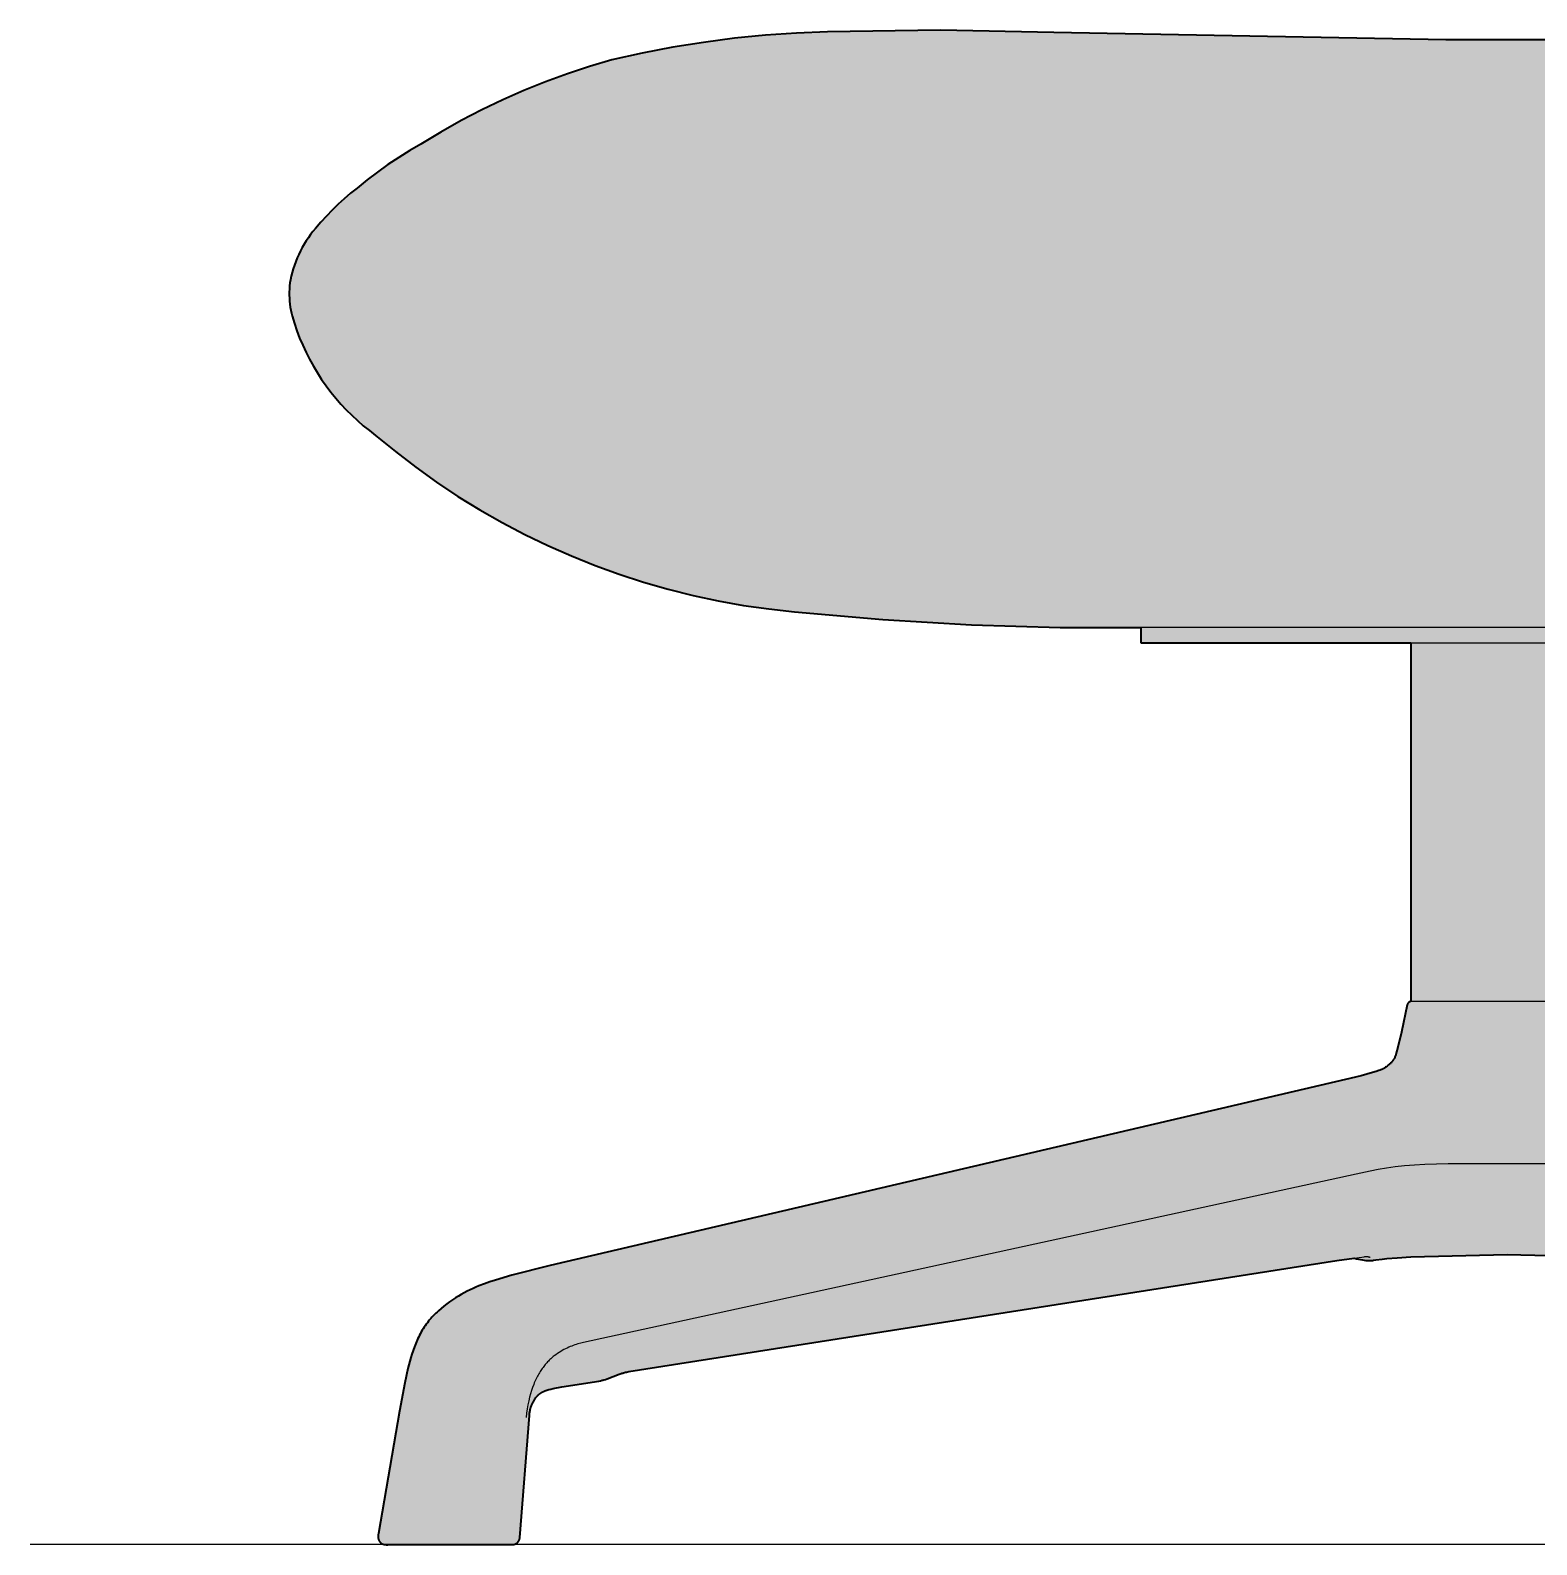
# Model space of a CAD drawing. Header units: millimetres. Extents: x 0 to 1503, y -725 to 393.
# Drawn here: x 0 to 390.8, y 0 to 393 of the extents above; entities that cross this region are included whole.
import ezdxf

# ---------------------------------------------------------------- set-up
doc = ezdxf.new("R2010")
doc.units = ezdxf.units.MM
doc.layers.add('Blocks', color=7, linetype='Continuous')
doc.layers.add('Blocks$Fill', color=7, linetype='Continuous', true_color=0xffffff)
for name, color, linetype, lineweight, true_color in [('Blocks$Inner', 7, 'Continuous', 25, 0x007f00), ('Blocks$Outline', 7, 'Continuous', 35, 0xff3f3f), ('Groud', 7, 'Continuous', 25, 0x243775)]:
    doc.layers.add(name, color=color, linetype=linetype, lineweight=lineweight, true_color=true_color)

# ---------------------------------------------------------------- blocks, each defined once
blk = doc.blocks.new('Doze Ottoman Side')
at = {"layer": 'Blocks$Fill'}
blk.add_hatch(color=256, dxfattribs=at).paths.add_polyline_path([(559.78, 392.59), (530.44, 392.98), (501.1, 392.39), (399.37, 390.53), (367.22, 390.53), (265.49, 392.39), (236.15, 392.98), (206.81, 392.59), (198.75, 392.27), (190.69, 391.7), (182.66, 390.9), (174.66, 389.85), (166.69, 388.56), (158.77, 387.03), (150.89, 385.27), (145.09, 383.58), (139.35, 381.7), (133.68, 379.63), (128.07, 377.38), (122.55, 374.94), (117.1, 372.32), (111.75, 369.53), (106.49, 366.56), (101.33, 363.42), (98.42, 361.75), (95.57, 359.99), (92.77, 358.13), (90.04, 356.19), (87.37, 354.15), (84.77, 352.04), (83.08, 350.69), (81.44, 349.28), (79.85, 347.83), (78.3, 346.32), (76.8, 344.76), (75.35, 343.16), (73.96, 341.51), (73.32, 340.74), (72.71, 339.95), (72.13, 339.14), (71.58, 338.31), (71.05, 337.46), (70.55, 336.59), (70.08, 335.71), (69.65, 334.81), (69.24, 333.9), (68.87, 332.97), (68.52, 332.03), (68.21, 331.09), (67.93, 330.13), (67.68, 329.16), (67.47, 328.18), (67.36, 327.41), (67.27, 326.63), (67.21, 325.85), (67.18, 325.06), (67.18, 324.28), (67.2, 323.49), (67.25, 322.71), (67.33, 321.93), (67.43, 321.15), (67.56, 320.38), (67.72, 319.61), (67.9, 318.85), (68.5, 316.91), (69.16, 314.99), (69.88, 313.1), (70.67, 311.24), (71.53, 309.4), (72.45, 307.59), (73.43, 305.82), (74.48, 304.08), (75.58, 302.38), (76.74, 300.72), (77.96, 299.1), (79.23, 297.52), (80.56, 295.99), (81.94, 294.51), (83.38, 293.07), (84.86, 291.69), (86.38, 290.35), (87.96, 289.08), (89.58, 287.85), (94.71, 283.63), (99.99, 279.58), (105.41, 275.71), (110.95, 272.03), (116.61, 268.54), (122.39, 265.25), (128.28, 262.15), (134.27, 259.26), (140.36, 256.57), (146.53, 254.09), (152.79, 251.83), (159.12, 249.78), (165.51, 247.94), (171.97, 246.32), (178.47, 244.93), (185.02, 243.75), (191.61, 242.81), (198.22, 242.08), (221.15, 240.08), (244.13, 238.72), (267.13, 238), (288.13, 238), (288.13, 234), (358.13, 234), (358.13, 140.93), (358.11, 140.92), (358.07, 140.92), (358.04, 140.91), (358.01, 140.91), (357.98, 140.9), (357.95, 140.89), (357.92, 140.89), (357.89, 140.88), (357.86, 140.87), (357.84, 140.86), (357.81, 140.85), (357.79, 140.84), (357.77, 140.83), (357.74, 140.82), (357.72, 140.8), (357.7, 140.79), (357.68, 140.78), (357.66, 140.77), (357.64, 140.75), (357.62, 140.74), (357.61, 140.73), (357.59, 140.71), (357.57, 140.7), (357.56, 140.69), (357.54, 140.67), (357.53, 140.66), (357.5, 140.63), (357.47, 140.6), (357.45, 140.58), (357.43, 140.55), (357.41, 140.52), (357.39, 140.5), (357.37, 140.47), (357.36, 140.45), (357.34, 140.42), (357.33, 140.4), (357.32, 140.38), (357.3, 140.35), (357.29, 140.33), (357.28, 140.3), (357.28, 140.28), (357.27, 140.26), (357.26, 140.23), (357.25, 140.21), (357.24, 140.16), (357.23, 140.1), (355.7, 133), (354.68, 128.76), (354.46, 127.89), (354.34, 127.49), (354.28, 127.3), (354.22, 127.12), (354.16, 126.94), (354.09, 126.76), (354.02, 126.59), (353.95, 126.43), (353.87, 126.26), (353.83, 126.18), (353.79, 126.1), (353.74, 126.03), (353.7, 125.95), (353.65, 125.87), (353.6, 125.8), (353.55, 125.72), (353.5, 125.65), (353.44, 125.57), (353.39, 125.5), (353.33, 125.43), (353.27, 125.35), (353.15, 125.21), (353.02, 125.07), (352.89, 124.93), (352.75, 124.79), (352.6, 124.66), (352.45, 124.53), (352.29, 124.39), (352.13, 124.26), (351.96, 124.14), (351.78, 124.01), (351.6, 123.88), (351.23, 123.63), (351.13, 123.57), (351.02, 123.51), (350.96, 123.48), (350.9, 123.44), (350.84, 123.41), (350.76, 123.38), (350.68, 123.34), (350.6, 123.3), (350.4, 123.22), (350.16, 123.13), (349.87, 123.03), (349.15, 122.79), (348.16, 122.5), (345.22, 121.7), (134.86, 72.42), (124.95, 69.89), (120.67, 68.67), (119.24, 68.2), (117.79, 67.69), (116.33, 67.12), (115.59, 66.81), (114.85, 66.48), (114.1, 66.13), (113.35, 65.76), (112.59, 65.36), (111.82, 64.94), (111.06, 64.5), (110.29, 64.03), (109.53, 63.53), (108.77, 63.02), (108.03, 62.47), (107.29, 61.9), (106.57, 61.31), (105.87, 60.69), (105.53, 60.37), (105.19, 60.05), (104.86, 59.71), (104.53, 59.37), (104.21, 59.03), (103.9, 58.68), (103.59, 58.32), (103.3, 57.96), (103.01, 57.58), (102.72, 57.21), (102.45, 56.82), (102.18, 56.43), (101.93, 56.03), (101.68, 55.63), (101.44, 55.22), (101.21, 54.81), (100.99, 54.38), (100.77, 53.96), (100.57, 53.53), (100.37, 53.09), (99.99, 52.21), (99.64, 51.31), (99.31, 50.39), (99.01, 49.47), (98.73, 48.54), (98.46, 47.6), (97.98, 45.72), (97.17, 41.98), (95.75, 34.65), (90.33, 2.93), (90.27, 2.54), (90.25, 2.38), (90.24, 2.31), (90.24, 2.24), (90.23, 2.18), (90.23, 2.12), (90.23, 2.06), (90.23, 2), (90.23, 1.95), (90.23, 1.89), (90.24, 1.84), (90.24, 1.78), (90.25, 1.73), (90.26, 1.67), (90.27, 1.62), (90.28, 1.57), (90.29, 1.52), (90.3, 1.47), (90.32, 1.42), (90.33, 1.37), (90.35, 1.33), (90.37, 1.28), (90.38, 1.24), (90.4, 1.19), (90.42, 1.15), (90.44, 1.1), (90.46, 1.06), (90.49, 1.02), (90.51, 0.98), (90.53, 0.94), (90.56, 0.9), (90.58, 0.86), (90.61, 0.83), (90.63, 0.79), (90.66, 0.75), (90.69, 0.72), (90.72, 0.69), (90.75, 0.65), (90.77, 0.62), (90.8, 0.59), (90.83, 0.56), (90.86, 0.53), (90.89, 0.5), (90.93, 0.47), (90.96, 0.45), (90.99, 0.42), (91.02, 0.4), (91.05, 0.37), (91.09, 0.35), (91.12, 0.33), (91.16, 0.3), (91.19, 0.28), (91.23, 0.26), (91.26, 0.24), (91.3, 0.23), (91.34, 0.21), (91.37, 0.19), (91.41, 0.17), (91.45, 0.16), (91.49, 0.14), (91.53, 0.13), (91.57, 0.12), (91.61, 0.1), (91.65, 0.09), (91.69, 0.08), (91.74, 0.07), (91.78, 0.06), (91.82, 0.05), (91.91, 0.03), (92.01, 0.02), (92.1, 0.01), (92.21, 0), (92.32, -0.01), (92.44, -0.01), (92.73, -0.02), (125.09, 0), (125.16, 0), (125.18, 0), (125.23, 0.01), (125.27, 0.01), (125.32, 0.02), (125.37, 0.03), (125.42, 0.04), (125.49, 0.06), (125.55, 0.08), (125.63, 0.1), (125.71, 0.13), (125.76, 0.15), (125.8, 0.17), (125.85, 0.19), (125.89, 0.21), (125.94, 0.23), (125.99, 0.26), (126.04, 0.28), (126.08, 0.31), (126.13, 0.34), (126.18, 0.37), (126.23, 0.4), (126.27, 0.44), (126.3, 0.46), (126.32, 0.48), (126.34, 0.5), (126.36, 0.52), (126.38, 0.54), (126.41, 0.56), (126.43, 0.58), (126.45, 0.6), (126.49, 0.64), (126.53, 0.69), (126.57, 0.74), (126.6, 0.79), (126.64, 0.84), (126.67, 0.89), (126.7, 0.94), (126.73, 0.99), (126.76, 1.04), (126.79, 1.09), (126.81, 1.14), (126.84, 1.19), (126.86, 1.24), (126.88, 1.29), (126.9, 1.34), (126.91, 1.39), (126.93, 1.43), (126.94, 1.48), (126.95, 1.52), (126.97, 1.57), (126.98, 1.61), (126.98, 1.65), (126.99, 1.69), (127, 1.73), (127.01, 1.8), (127.02, 1.87), (129.47, 33.49), (129.54, 34.11), (129.57, 34.35), (129.6, 34.57), (129.64, 34.75), (129.67, 34.92), (129.71, 35.08), (129.75, 35.23), (129.79, 35.38), (129.84, 35.53), (129.89, 35.68), (129.95, 35.84), (130, 36), (130.06, 36.15), (130.13, 36.31), (130.2, 36.47), (130.27, 36.62), (130.34, 36.78), (130.42, 36.94), (130.5, 37.1), (130.59, 37.25), (130.68, 37.41), (130.77, 37.56), (130.86, 37.71), (130.96, 37.86), (131.06, 38.01), (131.16, 38.15), (131.27, 38.29), (131.39, 38.43), (131.5, 38.57), (131.57, 38.64), (131.63, 38.7), (131.69, 38.77), (131.76, 38.84), (131.83, 38.9), (131.9, 38.96), (131.97, 39.02), (132.04, 39.09), (132.11, 39.15), (132.19, 39.21), (132.27, 39.26), (132.35, 39.32), (132.43, 39.38), (132.52, 39.43), (132.61, 39.49), (132.7, 39.54), (132.79, 39.59), (132.88, 39.64), (132.98, 39.69), (133.08, 39.74), (133.18, 39.78), (133.28, 39.83), (133.39, 39.87), (133.5, 39.92), (133.73, 40), (133.96, 40.08), (134.22, 40.16), (134.48, 40.23), (135.05, 40.37), (135.67, 40.51), (137.92, 40.92), (147.45, 42.45), (147.89, 42.54), (148.32, 42.64), (148.53, 42.69), (148.75, 42.75), (149.2, 42.89), (149.68, 43.05), (152.79, 44.24), (153.25, 44.41), (153.46, 44.48), (153.68, 44.54), (153.89, 44.61), (154.12, 44.67), (154.37, 44.72), (154.63, 44.78), (155.27, 44.91), (338.98, 73.7), (343.41, 74.35), (344.02, 74.19), (344.59, 74.06), (345.12, 73.96), (345.61, 73.88), (346.07, 73.81), (346.48, 73.77), (346.68, 73.75), (346.87, 73.74), (347.05, 73.73), (347.23, 73.73), (347.4, 73.73), (347.57, 73.73), (347.73, 73.74), (347.88, 73.74), (348.18, 73.77), (348.47, 73.8), (349.02, 73.87), (350.67, 74.11), (351.88, 74.24), (354.62, 74.47), (358.11, 74.66), (383.13, 75.32), (408.15, 74.66), (411.64, 74.47), (414.38, 74.24), (415.59, 74.11), (417.25, 73.87), (417.79, 73.8), (418.08, 73.77), (418.38, 73.74), (418.53, 73.74), (418.69, 73.73), (418.86, 73.73), (419.03, 73.73), (419.21, 73.73), (419.39, 73.74), (419.58, 73.75), (419.78, 73.77), (420.19, 73.81), (420.65, 73.88), (421.14, 73.96), (421.67, 74.06), (422.25, 74.19), (422.85, 74.35), (427.28, 73.7), (610.99, 44.91), (611.63, 44.78), (611.9, 44.72), (612.14, 44.67), (612.37, 44.61), (612.58, 44.54), (612.8, 44.48), (613.01, 44.41), (613.47, 44.24), (616.58, 43.05), (617.06, 42.89), (617.51, 42.75), (617.73, 42.69), (617.94, 42.64), (618.37, 42.54), (618.81, 42.45), (628.34, 40.92), (630.59, 40.51), (631.21, 40.37), (631.78, 40.23), (632.04, 40.16), (632.3, 40.08), (632.53, 40), (632.76, 39.92), (632.87, 39.87), (632.98, 39.83), (633.08, 39.78), (633.18, 39.74), (633.28, 39.69), (633.38, 39.64), (633.47, 39.59), (633.57, 39.54), (633.65, 39.49), (633.74, 39.43), (633.83, 39.38), (633.91, 39.32), (633.99, 39.26), (634.07, 39.21), (634.15, 39.15), (634.22, 39.09), (634.29, 39.02), (634.36, 38.96), (634.43, 38.9), (634.5, 38.84), (634.57, 38.77), (634.63, 38.7), (634.69, 38.64), (634.76, 38.57), (634.87, 38.43), (634.99, 38.29), (635.1, 38.15), (635.2, 38.01), (635.3, 37.86), (635.4, 37.71), (635.49, 37.56), (635.58, 37.41), (635.67, 37.25), (635.76, 37.1), (635.84, 36.94), (635.92, 36.78), (635.99, 36.62), (636.06, 36.47), (636.13, 36.31), (636.2, 36.15), (636.26, 36), (636.32, 35.84), (636.37, 35.68), (636.42, 35.53), (636.47, 35.38), (636.51, 35.23), (636.55, 35.08), (636.59, 34.92), (636.62, 34.75), (636.66, 34.57), (636.69, 34.35), (636.72, 34.11), (636.79, 33.49), (639.24, 1.87), (639.25, 1.8), (639.26, 1.73), (639.27, 1.69), (639.28, 1.65), (639.29, 1.61), (639.29, 1.57), (639.31, 1.52), (639.32, 1.48), (639.33, 1.43), (639.35, 1.39), (639.36, 1.34), (639.38, 1.29), (639.4, 1.24), (639.42, 1.19), (639.45, 1.14), (639.47, 1.09), (639.5, 1.04), (639.53, 0.99), (639.56, 0.94), (639.59, 0.89), (639.62, 0.84), (639.66, 0.79), (639.69, 0.74), (639.73, 0.69), (639.77, 0.64), (639.81, 0.6), (639.83, 0.58), (639.85, 0.56), (639.88, 0.54), (639.9, 0.52), (639.92, 0.5), (639.94, 0.48), (639.96, 0.46), (639.99, 0.44), (640.03, 0.4), (640.08, 0.37), (640.13, 0.34), (640.18, 0.31), (640.22, 0.28), (640.27, 0.26), (640.32, 0.23), (640.37, 0.21), (640.41, 0.19), (640.46, 0.17), (640.5, 0.15), (640.55, 0.13), (640.63, 0.1), (640.71, 0.08), (640.77, 0.06), (640.84, 0.04), (640.89, 0.03), (640.94, 0.02), (640.99, 0.01), (641.03, 0.01), (641.08, 0), (641.1, 0), (641.17, 0), (673.53, -0.02), (673.82, -0.01), (673.94, -0.01), (674.05, 0), (674.16, 0.01), (674.25, 0.02), (674.35, 0.03), (674.44, 0.05), (674.48, 0.06), (674.52, 0.07), (674.57, 0.08), (674.61, 0.09), (674.65, 0.1), (674.69, 0.12), (674.73, 0.13), (674.77, 0.14), (674.81, 0.16), (674.85, 0.17), (674.89, 0.19), (674.92, 0.21), (674.96, 0.23), (675, 0.24), (675.03, 0.26), (675.07, 0.28), (675.1, 0.3), (675.14, 0.33), (675.17, 0.35), (675.21, 0.37), (675.24, 0.4), (675.27, 0.42), (675.3, 0.45), (675.33, 0.47), (675.37, 0.5), (675.4, 0.53), (675.43, 0.56), (675.46, 0.59), (675.49, 0.62), (675.51, 0.65), (675.54, 0.69), (675.57, 0.72), (675.6, 0.75), (675.63, 0.79), (675.65, 0.83), (675.68, 0.86), (675.7, 0.9), (675.73, 0.94), (675.75, 0.98), (675.77, 1.02), (675.8, 1.06), (675.82, 1.1), (675.84, 1.15), (675.86, 1.19), (675.88, 1.24), (675.89, 1.28), (675.91, 1.33), (675.93, 1.37), (675.94, 1.42), (675.96, 1.47), (675.97, 1.52), (675.98, 1.57), (675.99, 1.62), (676, 1.67), (676.01, 1.73), (676.02, 1.78), (676.02, 1.84), (676.03, 1.89), (676.03, 1.95), (676.03, 2), (676.03, 2.06), (676.03, 2.12), (676.03, 2.18), (676.02, 2.24), (676.02, 2.31), (676.01, 2.38), (675.99, 2.54), (675.93, 2.93), (670.51, 34.65), (669.1, 41.98), (668.28, 45.72), (667.8, 47.6), (667.53, 48.54), (667.25, 49.47), (666.95, 50.39), (666.62, 51.31), (666.27, 52.21), (665.89, 53.09), (665.69, 53.53), (665.49, 53.96), (665.27, 54.38), (665.05, 54.81), (664.82, 55.22), (664.58, 55.63), (664.33, 56.03), (664.08, 56.43), (663.81, 56.82), (663.54, 57.21), (663.25, 57.58), (662.96, 57.96), (662.67, 58.32), (662.36, 58.68), (662.05, 59.03), (661.73, 59.37), (661.4, 59.71), (661.07, 60.05), (660.73, 60.37), (660.39, 60.69), (659.69, 61.31), (658.97, 61.9), (658.23, 62.47), (657.49, 63.02), (656.73, 63.53), (655.97, 64.03), (655.21, 64.5), (654.44, 64.94), (653.67, 65.36), (652.91, 65.76), (652.16, 66.13), (651.41, 66.48), (650.67, 66.81), (649.93, 67.12), (648.47, 67.69), (647.02, 68.2), (645.59, 68.67), (641.31, 69.89), (631.4, 72.42), (421.04, 121.7), (418.1, 122.5), (417.11, 122.79), (416.39, 123.03), (416.1, 123.13), (415.86, 123.22), (415.66, 123.3), (415.58, 123.34), (415.5, 123.38), (415.43, 123.41), (415.36, 123.44), (415.3, 123.48), (415.24, 123.51), (415.13, 123.57), (415.03, 123.63), (414.66, 123.88), (414.48, 124.01), (414.3, 124.14), (414.13, 124.26), (413.97, 124.39), (413.81, 124.53), (413.66, 124.66), (413.51, 124.79), (413.37, 124.93), (413.24, 125.07), (413.11, 125.21), (412.99, 125.35), (412.93, 125.43), (412.87, 125.5), (412.82, 125.57), (412.76, 125.65), (412.71, 125.72), (412.66, 125.8), (412.61, 125.87), (412.56, 125.95), (412.52, 126.03), (412.47, 126.1), (412.43, 126.18), (412.39, 126.26), (412.31, 126.43), (412.24, 126.59), (412.17, 126.76), (412.1, 126.94), (412.04, 127.12), (411.98, 127.3), (411.92, 127.49), (411.8, 127.89), (411.58, 128.76), (410.56, 133), (409.03, 140.1), (409.02, 140.16), (409.01, 140.21), (409, 140.23), (408.99, 140.26), (408.98, 140.28), (408.98, 140.3), (408.97, 140.33), (408.96, 140.35), (408.94, 140.38), (408.93, 140.4), (408.92, 140.42), (408.9, 140.45), (408.89, 140.47), (408.87, 140.5), (408.85, 140.52), (408.83, 140.55), (408.81, 140.58), (408.79, 140.6), (408.76, 140.63), (408.73, 140.66), (408.72, 140.67), (408.7, 140.69), (408.69, 140.7), (408.67, 140.71), (408.66, 140.73), (408.64, 140.74), (408.62, 140.75), (408.6, 140.77), (408.58, 140.78), (408.56, 140.79), (408.54, 140.8), (408.52, 140.82), (408.49, 140.83), (408.47, 140.84), (408.45, 140.85), (408.42, 140.86), (408.4, 140.87), (408.37, 140.88), (408.34, 140.89), (408.31, 140.89), (408.28, 140.9), (408.25, 140.91), (408.22, 140.91), (408.19, 140.92), (408.15, 140.92), (408.13, 140.93), (408.13, 234), (478.13, 234), (478.13, 238), (499.46, 238), (522.46, 238.72), (545.44, 240.08), (568.37, 242.08), (574.99, 242.81), (581.57, 243.75), (588.12, 244.93), (594.62, 246.32), (601.08, 247.94), (607.47, 249.78), (613.8, 251.83), (620.06, 254.09), (626.23, 256.57), (632.32, 259.26), (638.31, 262.15), (644.2, 265.25), (649.98, 268.54), (655.64, 272.03), (661.19, 275.71), (666.6, 279.58), (671.88, 283.63), (677.02, 287.85), (678.63, 289.08), (680.21, 290.35), (681.73, 291.69), (683.22, 293.07), (684.65, 294.51), (686.03, 295.99), (687.36, 297.52), (688.63, 299.1), (689.85, 300.72), (691.01, 302.38), (692.11, 304.08), (693.16, 305.82), (694.14, 307.59), (695.06, 309.4), (695.92, 311.24), (696.71, 313.1), (697.44, 314.99), (698.1, 316.91), (698.69, 318.85), (698.87, 319.61), (699.03, 320.38), (699.16, 321.15), (699.27, 321.93), (699.34, 322.71), (699.39, 323.49), (699.41, 324.28), (699.41, 325.06), (699.38, 325.85), (699.32, 326.63), (699.24, 327.41), (699.12, 328.18), (698.91, 329.16), (698.66, 330.13), (698.38, 331.09), (698.07, 332.03), (697.73, 332.97), (697.35, 333.9), (696.94, 334.81), (696.51, 335.71), (696.04, 336.59), (695.54, 337.46), (695.01, 338.31), (694.46, 339.14), (693.88, 339.95), (693.27, 340.74), (692.63, 341.51), (691.24, 343.16), (689.79, 344.76), (688.29, 346.32), (686.74, 347.83), (685.15, 349.28), (683.51, 350.69), (681.82, 352.04), (679.22, 354.15), (676.55, 356.19), (673.82, 358.13), (671.03, 359.99), (668.17, 361.75), (665.26, 363.42), (660.1, 366.56), (654.84, 369.53), (649.49, 372.32), (644.05, 374.94), (638.52, 377.38), (632.92, 379.63), (627.24, 381.7), (621.5, 383.58), (615.7, 385.27), (607.83, 387.03), (599.9, 388.56), (591.93, 389.85), (583.93, 390.9), (575.9, 391.7), (567.84, 392.27)], flags=0)
at = {"layer": 'Blocks$Inner'}
for points in [[(499.46, 238), (267.13, 238), (244.13, 238.72), (221.15, 240.08), (198.22, 242.08), (191.61, 242.81), (185.02, 243.75), (178.47, 244.93), (171.97, 246.32), (165.51, 247.94), (159.12, 249.78), (152.79, 251.83), (146.53, 254.09), (140.36, 256.57), (134.27, 259.26), (128.28, 262.15), (122.39, 265.25), (116.61, 268.54), (110.95, 272.03), (105.41, 275.71), (99.99, 279.58), (94.71, 283.63), (89.58, 287.85), (87.96, 289.08), (86.38, 290.35), (84.86, 291.69), (83.38, 293.07), (81.94, 294.51), (80.56, 295.99), (79.23, 297.52), (77.96, 299.1), (76.74, 300.72), (75.58, 302.38), (74.48, 304.08), (73.43, 305.82), (72.45, 307.59), (71.53, 309.4), (70.67, 311.24), (69.88, 313.1), (69.16, 314.99), (68.5, 316.91), (67.9, 318.85), (67.72, 319.61), (67.56, 320.38), (67.43, 321.15), (67.33, 321.93), (67.25, 322.71), (67.2, 323.49), (67.18, 324.28), (67.18, 325.06), (67.21, 325.85), (67.27, 326.63), (67.36, 327.41), (67.47, 328.18), (67.68, 329.16), (67.93, 330.13), (68.21, 331.09), (68.52, 332.03), (68.87, 332.97), (69.24, 333.9), (69.65, 334.81), (70.08, 335.71), (70.55, 336.59), (71.05, 337.46), (71.58, 338.31), (72.13, 339.14), (72.71, 339.95), (73.32, 340.74), (73.96, 341.51), (75.35, 343.16), (76.8, 344.76), (78.3, 346.32), (79.85, 347.83), (81.44, 349.28), (83.08, 350.69), (84.77, 352.04), (87.37, 354.15), (90.04, 356.19), (92.77, 358.13), (95.57, 359.99), (98.42, 361.75), (101.33, 363.42), (106.49, 366.56), (111.75, 369.53), (117.1, 372.32), (122.55, 374.94), (128.07, 377.38), (133.68, 379.63), (139.35, 381.7), (145.09, 383.58), (150.89, 385.27), (158.77, 387.03), (166.69, 388.56), (174.66, 389.85), (182.66, 390.9), (190.69, 391.7), (198.75, 392.27), (206.81, 392.59), (236.15, 392.98), (265.49, 392.39), (367.22, 390.53), (399.37, 390.53)], [(288.13, 238), (288.13, 234), (478.13, 234), (478.13, 238)], [(408.13, 234), (408.13, 140.93), (358.13, 140.93), (358.13, 234)], [(358.21, 140.93), (358.18, 140.93), (358.14, 140.93), (358.11, 140.92), (358.07, 140.92), (358.04, 140.91), (358.01, 140.91), (357.98, 140.9), (357.95, 140.89), (357.92, 140.89), (357.89, 140.88), (357.86, 140.87), (357.84, 140.86), (357.81, 140.85), (357.79, 140.84), (357.77, 140.83), (357.74, 140.82), (357.72, 140.8), (357.7, 140.79), (357.68, 140.78), (357.66, 140.77), (357.64, 140.75), (357.62, 140.74), (357.61, 140.73), (357.59, 140.71), (357.57, 140.7), (357.56, 140.69), (357.54, 140.67), (357.53, 140.66), (357.5, 140.63), (357.47, 140.6), (357.45, 140.58), (357.43, 140.55), (357.41, 140.52), (357.39, 140.5), (357.37, 140.47), (357.36, 140.45), (357.34, 140.42), (357.33, 140.4), (357.32, 140.38), (357.3, 140.35), (357.29, 140.33), (357.28, 140.3), (357.28, 140.28), (357.27, 140.26), (357.26, 140.23), (357.25, 140.21), (357.24, 140.16), (357.23, 140.1), (355.7, 133), (354.68, 128.76), (354.46, 127.89), (354.34, 127.49), (354.28, 127.3), (354.22, 127.12), (354.16, 126.94), (354.09, 126.76), (354.02, 126.59), (353.95, 126.43), (353.87, 126.26), (353.83, 126.18), (353.79, 126.1), (353.74, 126.03), (353.7, 125.95), (353.65, 125.87), (353.6, 125.8), (353.55, 125.72), (353.5, 125.65), (353.44, 125.57), (353.39, 125.5), (353.33, 125.43), (353.27, 125.35), (353.15, 125.21), (353.02, 125.07), (352.89, 124.93), (352.75, 124.79), (352.6, 124.66), (352.45, 124.53), (352.29, 124.39), (352.13, 124.26), (351.96, 124.14), (351.78, 124.01), (351.6, 123.88), (351.23, 123.63), (351.13, 123.57), (351.02, 123.51), (350.96, 123.48), (350.9, 123.44), (350.84, 123.41), (350.76, 123.38), (350.68, 123.34), (350.6, 123.3), (350.4, 123.22), (350.16, 123.13), (349.87, 123.03), (349.15, 122.79), (348.16, 122.5), (345.22, 121.7), (134.86, 72.42), (124.95, 69.89), (120.67, 68.67), (119.24, 68.2), (117.79, 67.69), (116.33, 67.12), (115.59, 66.81), (114.85, 66.48), (114.1, 66.13), (113.35, 65.76), (112.59, 65.36), (111.82, 64.94), (111.06, 64.5), (110.29, 64.03), (109.53, 63.53), (108.77, 63.02), (108.03, 62.47), (107.29, 61.9), (106.57, 61.31), (105.87, 60.69), (105.53, 60.37), (105.19, 60.05), (104.86, 59.71), (104.53, 59.37), (104.21, 59.03), (103.9, 58.68), (103.59, 58.32), (103.3, 57.96), (103.01, 57.58), (102.72, 57.21), (102.45, 56.82), (102.18, 56.43), (101.93, 56.03), (101.68, 55.63), (101.44, 55.22), (101.21, 54.81), (100.99, 54.38), (100.77, 53.96), (100.57, 53.53), (100.37, 53.09), (99.99, 52.21), (99.64, 51.31), (99.31, 50.39), (99.01, 49.47), (98.73, 48.54), (98.46, 47.6), (97.98, 45.72), (97.17, 41.98), (95.75, 34.65), (90.33, 2.93), (90.27, 2.54), (90.25, 2.38), (90.24, 2.31), (90.24, 2.24), (90.23, 2.18), (90.23, 2.12), (90.23, 2.06), (90.23, 2), (90.23, 1.95), (90.23, 1.89), (90.24, 1.84), (90.24, 1.78), (90.25, 1.73), (90.26, 1.67), (90.27, 1.62), (90.28, 1.57), (90.29, 1.52), (90.3, 1.47), (90.32, 1.42), (90.33, 1.37), (90.35, 1.33), (90.37, 1.28), (90.38, 1.24), (90.4, 1.19), (90.42, 1.15), (90.44, 1.1), (90.46, 1.06), (90.49, 1.02), (90.51, 0.98), (90.53, 0.94), (90.56, 0.9), (90.58, 0.86), (90.61, 0.83), (90.63, 0.79), (90.66, 0.75), (90.69, 0.72), (90.72, 0.69), (90.75, 0.65), (90.77, 0.62), (90.8, 0.59), (90.83, 0.56), (90.86, 0.53), (90.89, 0.5), (90.93, 0.47), (90.96, 0.45), (90.99, 0.42), (91.02, 0.4), (91.05, 0.37), (91.09, 0.35), (91.12, 0.33), (91.16, 0.3), (91.19, 0.28), (91.23, 0.26), (91.26, 0.24), (91.3, 0.23), (91.34, 0.21), (91.37, 0.19), (91.41, 0.17), (91.45, 0.16), (91.49, 0.14), (91.53, 0.13), (91.57, 0.12), (91.61, 0.1), (91.65, 0.09), (91.69, 0.08), (91.74, 0.07), (91.78, 0.06), (91.82, 0.05), (91.91, 0.03), (92.01, 0.02), (92.1, 0.01), (92.21, 0), (92.32, -0.01), (92.44, -0.01), (92.73, -0.02), (125.09, 0), (125.16, 0), (125.18, 0), (125.23, 0.01), (125.27, 0.01), (125.32, 0.02), (125.37, 0.03), (125.42, 0.04), (125.49, 0.06), (125.55, 0.08), (125.63, 0.1), (125.71, 0.13), (125.76, 0.15), (125.8, 0.17), (125.85, 0.19), (125.89, 0.21), (125.94, 0.23), (125.99, 0.26), (126.04, 0.28), (126.08, 0.31), (126.13, 0.34), (126.18, 0.37), (126.23, 0.4), (126.27, 0.44), (126.3, 0.46), (126.32, 0.48), (126.34, 0.5), (126.36, 0.52), (126.38, 0.54), (126.41, 0.56), (126.43, 0.58), (126.45, 0.6), (126.49, 0.64), (126.53, 0.69), (126.57, 0.74), (126.6, 0.79), (126.64, 0.84), (126.67, 0.89), (126.7, 0.94), (126.73, 0.99), (126.76, 1.04), (126.79, 1.09), (126.81, 1.14), (126.84, 1.19), (126.86, 1.24), (126.88, 1.29), (126.9, 1.34), (126.91, 1.39), (126.93, 1.43), (126.94, 1.48), (126.95, 1.52), (126.97, 1.57), (126.98, 1.61), (126.98, 1.65), (126.99, 1.69), (127, 1.73), (127.01, 1.8), (127.02, 1.87), (129.47, 33.49), (129.54, 34.11), (129.57, 34.35), (129.6, 34.57), (129.64, 34.75), (129.67, 34.92), (129.71, 35.08), (129.75, 35.23), (129.79, 35.38), (129.84, 35.53), (129.89, 35.68), (129.95, 35.84), (130, 36), (130.06, 36.15), (130.13, 36.31), (130.2, 36.47), (130.27, 36.62), (130.34, 36.78), (130.42, 36.94), (130.5, 37.1), (130.59, 37.25), (130.68, 37.41), (130.77, 37.56), (130.86, 37.71), (130.96, 37.86), (131.06, 38.01), (131.16, 38.15), (131.27, 38.29), (131.39, 38.43), (131.5, 38.57), (131.57, 38.64), (131.63, 38.7), (131.69, 38.77), (131.76, 38.84), (131.83, 38.9), (131.9, 38.96), (131.97, 39.02), (132.04, 39.09), (132.11, 39.15), (132.19, 39.21), (132.27, 39.26), (132.35, 39.32), (132.43, 39.38), (132.52, 39.43), (132.61, 39.49), (132.7, 39.54), (132.79, 39.59), (132.88, 39.64), (132.98, 39.69), (133.08, 39.74), (133.18, 39.78), (133.28, 39.83), (133.39, 39.87), (133.5, 39.92), (133.73, 40), (133.96, 40.08), (134.22, 40.16), (134.48, 40.23), (135.05, 40.37), (135.67, 40.51), (137.92, 40.92), (147.45, 42.45), (147.89, 42.54), (148.32, 42.64), (148.53, 42.69), (148.75, 42.75), (149.2, 42.89), (149.68, 43.05), (152.79, 44.24), (153.25, 44.41), (153.46, 44.48), (153.68, 44.54), (153.89, 44.61), (154.12, 44.67), (154.37, 44.72), (154.63, 44.78), (155.27, 44.91), (338.98, 73.7), (346.05, 74.73), (346.19, 74.74), (346.33, 74.76), (346.46, 74.77), (346.6, 74.77), (346.66, 74.77), (346.73, 74.77), (346.79, 74.77), (346.86, 74.76), (346.92, 74.76), (346.99, 74.75), (347.05, 74.74), (347.11, 74.73), (347.17, 74.72), (347.2, 74.71), (347.23, 74.71), (347.26, 74.7), (347.29, 74.69), (347.32, 74.68), (347.35, 74.67), (347.38, 74.66), (347.41, 74.65), (347.43, 74.64), (347.46, 74.63), (347.49, 74.62), (347.52, 74.6), (347.54, 74.59), (347.57, 74.58)], [(398.46, 98.83), (383.13, 98.85), (367.8, 98.83), (361.8, 98.65), (359.09, 98.49), (356.54, 98.27), (354.12, 98), (351.83, 97.68), (349.67, 97.33), (347.63, 96.95), (343.96, 96.16), (143.55, 52.48), (142.78, 52.29), (142.02, 52.07), (141.64, 51.95), (141.25, 51.83), (140.87, 51.69), (140.48, 51.54), (140.08, 51.39), (139.68, 51.22), (139.27, 51.03), (138.85, 50.83), (138.44, 50.62), (138.01, 50.39), (137.59, 50.14), (137.16, 49.88), (136.73, 49.59), (136.3, 49.29), (135.87, 48.96), (135.66, 48.79), (135.45, 48.62), (135.24, 48.43), (135.03, 48.24), (134.82, 48.05), (134.61, 47.85), (134.4, 47.64), (134.2, 47.43), (134, 47.21), (133.79, 46.98), (133.59, 46.75), (133.4, 46.51), (133.2, 46.26), (133.01, 46.01), (132.82, 45.75), (132.63, 45.48), (132.44, 45.2), (132.26, 44.91), (132.08, 44.62), (131.9, 44.32), (131.72, 44.01), (131.55, 43.69), (131.38, 43.37), (131.22, 43.03), (131.06, 42.69), (130.9, 42.33), (130.74, 41.97), (130.59, 41.6), (130.3, 40.82), (130.03, 40), (129.77, 39.14), (129.53, 38.24), (129.31, 37.29), (129.11, 36.29), (128.92, 35.24), (128.76, 34.14), (128.62, 33)], [(408.15, 74.66), (383.13, 75.32), (358.11, 74.66), (354.62, 74.47), (351.88, 74.24), (350.67, 74.11), (349.02, 73.87), (348.47, 73.8), (348.18, 73.77), (347.88, 73.74), (347.73, 73.74), (347.57, 73.73), (347.4, 73.73), (347.23, 73.73), (347.05, 73.73), (346.87, 73.74), (346.68, 73.75), (346.48, 73.77), (346.07, 73.81), (345.61, 73.88), (345.12, 73.96), (344.59, 74.06), (344.02, 74.19), (343.39, 74.35)]]:
    blk.add_lwpolyline(points, dxfattribs=at)
at = {"layer": 'Blocks$Outline'}
for points in [[(174.66, 389.85), (166.69, 388.56)], [(182.66, 390.9), (174.66, 389.85)], [(190.69, 391.7), (182.66, 390.9)], [(198.75, 392.27), (190.69, 391.7)], [(206.81, 392.59), (198.75, 392.27)], [(236.15, 392.98), (206.81, 392.59)], [(265.49, 392.39), (236.15, 392.98)], [(367.22, 390.53), (265.49, 392.39)], [(399.37, 390.53), (367.22, 390.53)], [(150.89, 385.27), (145.09, 383.58)], [(158.77, 387.03), (150.89, 385.27)], [(166.69, 388.56), (158.77, 387.03)], [(139.35, 381.7), (133.68, 379.63)], [(145.09, 383.58), (139.35, 381.7)], [(128.07, 377.38), (122.55, 374.94)], [(133.68, 379.63), (128.07, 377.38)], [(122.55, 374.94), (117.1, 372.32)], [(111.75, 369.53), (106.49, 366.56)], [(117.1, 372.32), (111.75, 369.53)], [(106.49, 366.56), (101.33, 363.42)], [(98.42, 361.75), (95.57, 359.99)], [(101.33, 363.42), (98.42, 361.75)], [(92.77, 358.13), (90.04, 356.19)], [(95.57, 359.99), (92.77, 358.13)], [(87.37, 354.15), (84.77, 352.04)], [(90.04, 356.19), (87.37, 354.15)], [(83.08, 350.69), (81.44, 349.28)], [(84.77, 352.04), (83.08, 350.69)], [(78.3, 346.32), (76.8, 344.76)], [(79.85, 347.83), (78.3, 346.32)], [(81.44, 349.28), (79.85, 347.83)], [(75.35, 343.16), (73.96, 341.51)], [(76.8, 344.76), (75.35, 343.16)], [(71.58, 338.31), (71.05, 337.46)], [(72.13, 339.14), (71.58, 338.31)], [(72.71, 339.95), (72.13, 339.14)], [(73.32, 340.74), (72.71, 339.95)], [(73.96, 341.51), (73.32, 340.74)], [(69.65, 334.81), (69.24, 333.9)], [(70.08, 335.71), (69.65, 334.81)], [(70.55, 336.59), (70.08, 335.71)], [(71.05, 337.46), (70.55, 336.59)], [(67.93, 330.13), (67.68, 329.16)], [(68.21, 331.09), (67.93, 330.13)], [(68.52, 332.03), (68.21, 331.09)], [(68.87, 332.97), (68.52, 332.03)], [(69.24, 333.9), (68.87, 332.97)], [(67.27, 326.63), (67.21, 325.85)], [(67.36, 327.41), (67.27, 326.63)], [(67.47, 328.18), (67.36, 327.41)], [(67.68, 329.16), (67.47, 328.18)], [(67.21, 325.85), (67.18, 325.06)], [(67.18, 325.06), (67.18, 324.28)], [(67.18, 324.28), (67.2, 323.49)], [(67.2, 323.49), (67.25, 322.71)], [(67.25, 322.71), (67.33, 321.93)], [(67.33, 321.93), (67.43, 321.15)], [(67.43, 321.15), (67.56, 320.38)], [(67.56, 320.38), (67.72, 319.61)], [(67.72, 319.61), (67.9, 318.85)], [(67.9, 318.85), (68.5, 316.91)], [(68.5, 316.91), (69.16, 314.99)], [(69.16, 314.99), (69.88, 313.1)], [(69.88, 313.1), (70.67, 311.24)], [(70.67, 311.24), (71.53, 309.4)], [(71.53, 309.4), (72.45, 307.59)], [(72.45, 307.59), (73.43, 305.82)], [(73.43, 305.82), (74.48, 304.08)], [(74.48, 304.08), (75.58, 302.38)], [(75.58, 302.38), (76.74, 300.72)], [(76.74, 300.72), (77.96, 299.1)], [(77.96, 299.1), (79.23, 297.52)], [(79.23, 297.52), (80.56, 295.99)], [(80.56, 295.99), (81.94, 294.51)], [(81.94, 294.51), (83.38, 293.07)], [(83.38, 293.07), (84.86, 291.69)], [(84.86, 291.69), (86.38, 290.35)], [(86.38, 290.35), (87.96, 289.08)], [(87.96, 289.08), (89.58, 287.85)], [(89.58, 287.85), (94.71, 283.63)], [(94.71, 283.63), (99.99, 279.58)], [(99.99, 279.58), (105.41, 275.71)], [(105.41, 275.71), (110.95, 272.03)], [(110.95, 272.03), (116.61, 268.54)], [(116.61, 268.54), (122.39, 265.25)], [(122.39, 265.25), (128.28, 262.15)], [(128.28, 262.15), (134.27, 259.26)], [(134.27, 259.26), (140.36, 256.57)], [(140.36, 256.57), (146.53, 254.09)], [(146.53, 254.09), (152.79, 251.83)], [(152.79, 251.83), (159.12, 249.78)], [(159.12, 249.78), (165.51, 247.94)], [(165.51, 247.94), (171.97, 246.32)], [(171.97, 246.32), (178.47, 244.93)], [(178.47, 244.93), (185.02, 243.75)], [(185.02, 243.75), (191.61, 242.81)], [(191.61, 242.81), (198.22, 242.08)], [(198.22, 242.08), (221.15, 240.08)], [(221.15, 240.08), (244.13, 238.72)], [(244.13, 238.72), (267.13, 238)], [(267.13, 238), (288.13, 238)], [(288.13, 238), (288.13, 234)], [(288.13, 234), (358.13, 234)], [(358.13, 234), (358.13, 140.93)], [(357.23, 140.1), (355.7, 133)], [(357.24, 140.16), (357.23, 140.1)], [(357.25, 140.21), (357.24, 140.16)], [(357.26, 140.23), (357.25, 140.21)], [(357.27, 140.26), (357.26, 140.23)], [(357.28, 140.28), (357.27, 140.26)], [(357.29, 140.33), (357.28, 140.3)], [(357.28, 140.3), (357.28, 140.28)], [(357.3, 140.35), (357.29, 140.33)], [(357.32, 140.38), (357.3, 140.35)], [(357.33, 140.4), (357.32, 140.38)], [(357.34, 140.42), (357.33, 140.4)], [(357.36, 140.45), (357.34, 140.42)], [(357.37, 140.47), (357.36, 140.45)], [(357.39, 140.5), (357.37, 140.47)], [(357.41, 140.52), (357.39, 140.5)], [(357.43, 140.55), (357.41, 140.52)], [(357.45, 140.58), (357.43, 140.55)], [(357.47, 140.6), (357.45, 140.58)], [(357.5, 140.63), (357.47, 140.6)], [(357.53, 140.66), (357.5, 140.63)], [(357.54, 140.67), (357.53, 140.66)], [(357.56, 140.69), (357.54, 140.67)], [(357.57, 140.7), (357.56, 140.69)], [(357.59, 140.71), (357.57, 140.7)], [(357.61, 140.73), (357.59, 140.71)], [(357.62, 140.74), (357.61, 140.73)], [(357.64, 140.75), (357.62, 140.74)], [(357.66, 140.77), (357.64, 140.75)], [(357.68, 140.78), (357.66, 140.77)], [(357.7, 140.79), (357.68, 140.78)], [(357.72, 140.8), (357.7, 140.79)], [(357.74, 140.82), (357.72, 140.8)], [(357.77, 140.83), (357.74, 140.82)], [(357.79, 140.84), (357.77, 140.83)], [(357.81, 140.85), (357.79, 140.84)], [(357.84, 140.86), (357.81, 140.85)], [(357.86, 140.87), (357.84, 140.86)], [(357.89, 140.88), (357.86, 140.87)], [(357.92, 140.89), (357.89, 140.88)], [(357.95, 140.89), (357.92, 140.89)], [(357.98, 140.9), (357.95, 140.89)], [(358.01, 140.91), (357.98, 140.9)], [(358.04, 140.91), (358.01, 140.91)], [(358.07, 140.92), (358.04, 140.91)], [(358.11, 140.92), (358.07, 140.92)], [(358.13, 140.93), (358.11, 140.92)], [(355.7, 133), (354.68, 128.76)], [(353.6, 125.8), (353.55, 125.72)], [(353.65, 125.87), (353.6, 125.8)], [(353.7, 125.95), (353.65, 125.87)], [(353.74, 126.03), (353.7, 125.95)], [(353.79, 126.1), (353.74, 126.03)], [(353.83, 126.18), (353.79, 126.1)], [(353.87, 126.26), (353.83, 126.18)], [(353.95, 126.43), (353.87, 126.26)], [(354.02, 126.59), (353.95, 126.43)], [(354.09, 126.76), (354.02, 126.59)], [(354.16, 126.94), (354.09, 126.76)], [(354.22, 127.12), (354.16, 126.94)], [(354.28, 127.3), (354.22, 127.12)], [(354.34, 127.49), (354.28, 127.3)], [(354.46, 127.89), (354.34, 127.49)], [(354.68, 128.76), (354.46, 127.89)], [(348.16, 122.5), (345.22, 121.7)], [(349.15, 122.79), (348.16, 122.5)], [(349.87, 123.03), (349.15, 122.79)], [(350.16, 123.13), (349.87, 123.03)], [(350.4, 123.22), (350.16, 123.13)], [(350.6, 123.3), (350.4, 123.22)], [(350.68, 123.34), (350.6, 123.3)], [(350.76, 123.38), (350.68, 123.34)], [(350.84, 123.41), (350.76, 123.38)], [(350.9, 123.44), (350.84, 123.41)], [(350.96, 123.48), (350.9, 123.44)], [(351.02, 123.51), (350.96, 123.48)], [(351.13, 123.57), (351.02, 123.51)], [(351.23, 123.63), (351.13, 123.57)], [(351.6, 123.88), (351.23, 123.63)], [(351.78, 124.01), (351.6, 123.88)], [(351.96, 124.14), (351.78, 124.01)], [(352.13, 124.26), (351.96, 124.14)], [(352.29, 124.39), (352.13, 124.26)], [(352.45, 124.53), (352.29, 124.39)], [(352.6, 124.66), (352.45, 124.53)], [(352.75, 124.79), (352.6, 124.66)], [(352.89, 124.93), (352.75, 124.79)], [(353.02, 125.07), (352.89, 124.93)], [(353.15, 125.21), (353.02, 125.07)], [(353.27, 125.35), (353.15, 125.21)], [(353.33, 125.43), (353.27, 125.35)], [(353.39, 125.5), (353.33, 125.43)], [(353.44, 125.57), (353.39, 125.5)], [(353.5, 125.65), (353.44, 125.57)], [(353.55, 125.72), (353.5, 125.65)], [(345.22, 121.7), (134.86, 72.42)], [(358.11, 74.66), (383.13, 75.32)], [(383.13, 75.32), (408.15, 74.66)], [(134.86, 72.42), (124.95, 69.89)], [(155.27, 44.91), (338.98, 73.7)], [(338.98, 73.7), (343.41, 74.35)], [(343.41, 74.35), (344.02, 74.19)], [(344.02, 74.19), (344.59, 74.06)], [(344.59, 74.06), (345.12, 73.96)], [(345.12, 73.96), (345.61, 73.88)], [(345.61, 73.88), (346.07, 73.81)], [(346.07, 73.81), (346.48, 73.77)], [(346.48, 73.77), (346.68, 73.75)], [(346.68, 73.75), (346.87, 73.74)], [(346.87, 73.74), (347.05, 73.73)], [(347.05, 73.73), (347.23, 73.73)], [(347.23, 73.73), (347.4, 73.73)], [(347.4, 73.73), (347.57, 73.73)], [(347.57, 73.73), (347.73, 73.74)], [(347.73, 73.74), (347.88, 73.74)], [(347.88, 73.74), (348.18, 73.77)], [(348.18, 73.77), (348.47, 73.8)], [(348.47, 73.8), (349.02, 73.87)], [(349.02, 73.87), (350.67, 74.11)], [(350.67, 74.11), (351.88, 74.24)], [(351.88, 74.24), (354.62, 74.47)], [(354.62, 74.47), (358.11, 74.66)], [(115.59, 66.81), (114.85, 66.48)], [(116.33, 67.12), (115.59, 66.81)], [(117.79, 67.69), (116.33, 67.12)], [(119.24, 68.2), (117.79, 67.69)], [(120.67, 68.67), (119.24, 68.2)], [(124.95, 69.89), (120.67, 68.67)], [(108.77, 63.02), (108.03, 62.47)], [(109.53, 63.53), (108.77, 63.02)], [(110.29, 64.03), (109.53, 63.53)], [(111.06, 64.5), (110.29, 64.03)], [(111.82, 64.94), (111.06, 64.5)], [(112.59, 65.36), (111.82, 64.94)], [(113.35, 65.76), (112.59, 65.36)], [(114.1, 66.13), (113.35, 65.76)], [(114.85, 66.48), (114.1, 66.13)], [(104.21, 59.03), (103.9, 58.68)], [(104.53, 59.37), (104.21, 59.03)], [(104.86, 59.71), (104.53, 59.37)], [(105.19, 60.05), (104.86, 59.71)], [(105.53, 60.37), (105.19, 60.05)], [(105.87, 60.69), (105.53, 60.37)], [(106.57, 61.31), (105.87, 60.69)], [(107.29, 61.9), (106.57, 61.31)], [(108.03, 62.47), (107.29, 61.9)], [(101.44, 55.22), (101.21, 54.81)], [(101.68, 55.63), (101.44, 55.22)], [(101.93, 56.03), (101.68, 55.63)], [(102.18, 56.43), (101.93, 56.03)], [(102.45, 56.82), (102.18, 56.43)], [(102.72, 57.21), (102.45, 56.82)], [(103.01, 57.58), (102.72, 57.21)], [(103.3, 57.96), (103.01, 57.58)], [(103.59, 58.32), (103.3, 57.96)], [(103.9, 58.68), (103.59, 58.32)], [(99.64, 51.31), (99.31, 50.39)], [(99.99, 52.21), (99.64, 51.31)], [(100.37, 53.09), (99.99, 52.21)], [(100.57, 53.53), (100.37, 53.09)], [(100.77, 53.96), (100.57, 53.53)], [(100.99, 54.38), (100.77, 53.96)], [(101.21, 54.81), (100.99, 54.38)], [(98.46, 47.6), (97.98, 45.72)], [(98.73, 48.54), (98.46, 47.6)], [(99.01, 49.47), (98.73, 48.54)], [(99.31, 50.39), (99.01, 49.47)], [(97.98, 45.72), (97.17, 41.98)], [(149.68, 43.05), (152.79, 44.24)], [(152.79, 44.24), (153.25, 44.41)], [(153.25, 44.41), (153.46, 44.48)], [(153.46, 44.48), (153.68, 44.54)], [(153.68, 44.54), (153.89, 44.61)], [(153.89, 44.61), (154.12, 44.67)], [(154.12, 44.67), (154.37, 44.72)], [(154.37, 44.72), (154.63, 44.78)], [(154.63, 44.78), (155.27, 44.91)], [(97.17, 41.98), (95.75, 34.65)], [(132.27, 39.26), (132.35, 39.32)], [(132.35, 39.32), (132.43, 39.38)], [(132.43, 39.38), (132.52, 39.43)], [(132.52, 39.43), (132.61, 39.49)], [(132.61, 39.49), (132.7, 39.54)], [(132.7, 39.54), (132.79, 39.59)], [(132.79, 39.59), (132.88, 39.64)], [(132.88, 39.64), (132.98, 39.69)], [(132.98, 39.69), (133.08, 39.74)], [(133.08, 39.74), (133.18, 39.78)], [(133.18, 39.78), (133.28, 39.83)], [(133.28, 39.83), (133.39, 39.87)], [(133.39, 39.87), (133.5, 39.92)], [(133.5, 39.92), (133.73, 40)], [(133.73, 40), (133.96, 40.08)], [(133.96, 40.08), (134.22, 40.16)], [(134.22, 40.16), (134.48, 40.23)], [(134.48, 40.23), (135.05, 40.37)], [(135.05, 40.37), (135.67, 40.51)], [(135.67, 40.51), (137.92, 40.92)], [(137.92, 40.92), (147.45, 42.45)], [(147.45, 42.45), (147.89, 42.54)], [(147.89, 42.54), (148.32, 42.64)], [(148.32, 42.64), (148.53, 42.69)], [(148.53, 42.69), (148.75, 42.75)], [(148.75, 42.75), (149.2, 42.89)], [(149.2, 42.89), (149.68, 43.05)], [(129.75, 35.23), (129.79, 35.38)], [(129.79, 35.38), (129.84, 35.53)], [(129.84, 35.53), (129.89, 35.68)], [(129.89, 35.68), (129.95, 35.84)], [(129.95, 35.84), (130, 36)], [(130, 36), (130.06, 36.15)], [(130.06, 36.15), (130.13, 36.31)], [(130.13, 36.31), (130.2, 36.47)], [(130.2, 36.47), (130.27, 36.62)], [(130.27, 36.62), (130.34, 36.78)], [(130.34, 36.78), (130.42, 36.94)], [(130.42, 36.94), (130.5, 37.1)], [(130.5, 37.1), (130.59, 37.25)], [(130.59, 37.25), (130.68, 37.41)], [(130.68, 37.41), (130.77, 37.56)], [(130.77, 37.56), (130.86, 37.71)], [(130.86, 37.71), (130.96, 37.86)], [(130.96, 37.86), (131.06, 38.01)], [(131.06, 38.01), (131.16, 38.15)], [(131.16, 38.15), (131.27, 38.29)], [(131.27, 38.29), (131.39, 38.43)], [(131.39, 38.43), (131.5, 38.57)], [(131.5, 38.57), (131.57, 38.64)], [(131.57, 38.64), (131.63, 38.7)], [(131.63, 38.7), (131.69, 38.77)], [(131.69, 38.77), (131.76, 38.84)], [(131.76, 38.84), (131.83, 38.9)], [(131.83, 38.9), (131.9, 38.96)], [(131.9, 38.96), (131.97, 39.02)], [(131.97, 39.02), (132.04, 39.09)], [(132.04, 39.09), (132.11, 39.15)], [(132.11, 39.15), (132.19, 39.21)], [(132.19, 39.21), (132.27, 39.26)], [(95.75, 34.65), (90.33, 2.93)], [(127.02, 1.87), (129.47, 33.49)], [(129.47, 33.49), (129.54, 34.11)], [(129.54, 34.11), (129.57, 34.35)], [(129.57, 34.35), (129.6, 34.57)], [(129.6, 34.57), (129.64, 34.75)], [(129.64, 34.75), (129.67, 34.92)], [(129.67, 34.92), (129.71, 35.08)], [(129.71, 35.08), (129.75, 35.23)], [(90.24, 2.24), (90.23, 2.18)], [(90.23, 2.18), (90.23, 2.12)], [(90.23, 2.12), (90.23, 2.06)], [(90.23, 2.06), (90.23, 2)], [(90.23, 2), (90.23, 1.95)], [(90.23, 1.95), (90.23, 1.89)], [(90.23, 1.89), (90.24, 1.84)], [(90.25, 2.38), (90.24, 2.31)], [(90.24, 2.31), (90.24, 2.24)], [(90.24, 1.84), (90.24, 1.78)], [(90.24, 1.78), (90.25, 1.73)], [(90.27, 2.54), (90.25, 2.38)], [(90.25, 1.73), (90.26, 1.67)], [(90.26, 1.67), (90.27, 1.62)], [(90.33, 2.93), (90.27, 2.54)], [(90.27, 1.62), (90.28, 1.57)], [(90.28, 1.57), (90.29, 1.52)], [(90.29, 1.52), (90.3, 1.47)], [(90.3, 1.47), (90.32, 1.42)], [(90.32, 1.42), (90.33, 1.37)], [(90.33, 1.37), (90.35, 1.33)], [(90.35, 1.33), (90.37, 1.28)], [(90.37, 1.28), (90.38, 1.24)], [(90.38, 1.24), (90.4, 1.19)], [(90.4, 1.19), (90.42, 1.15)], [(90.42, 1.15), (90.44, 1.1)], [(90.44, 1.1), (90.46, 1.06)], [(90.46, 1.06), (90.49, 1.02)], [(90.49, 1.02), (90.51, 0.98)], [(90.51, 0.98), (90.53, 0.94)], [(90.53, 0.94), (90.56, 0.9)], [(90.56, 0.9), (90.58, 0.86)], [(90.58, 0.86), (90.61, 0.83)], [(90.61, 0.83), (90.63, 0.79)], [(90.63, 0.79), (90.66, 0.75)], [(90.66, 0.75), (90.69, 0.72)], [(90.69, 0.72), (90.72, 0.69)], [(90.72, 0.69), (90.75, 0.65)], [(90.75, 0.65), (90.77, 0.62)], [(90.77, 0.62), (90.8, 0.59)], [(90.8, 0.59), (90.83, 0.56)], [(90.83, 0.56), (90.86, 0.53)], [(90.86, 0.53), (90.89, 0.5)], [(90.89, 0.5), (90.93, 0.47)], [(90.93, 0.47), (90.96, 0.45)], [(90.96, 0.45), (90.99, 0.42)], [(90.99, 0.42), (91.02, 0.4)], [(91.02, 0.4), (91.05, 0.37)], [(91.05, 0.37), (91.09, 0.35)], [(91.09, 0.35), (91.12, 0.33)], [(91.12, 0.33), (91.16, 0.3)], [(91.16, 0.3), (91.19, 0.28)], [(91.19, 0.28), (91.23, 0.26)], [(91.23, 0.26), (91.26, 0.24)], [(91.26, 0.24), (91.3, 0.23)], [(91.3, 0.23), (91.34, 0.21)], [(91.34, 0.21), (91.37, 0.19)], [(91.37, 0.19), (91.41, 0.17)], [(91.41, 0.17), (91.45, 0.16)], [(91.45, 0.16), (91.49, 0.14)], [(91.49, 0.14), (91.53, 0.13)], [(91.53, 0.13), (91.57, 0.12)], [(91.57, 0.12), (91.61, 0.1)], [(91.61, 0.1), (91.65, 0.09)], [(91.65, 0.09), (91.69, 0.08)], [(91.69, 0.08), (91.74, 0.07)], [(91.74, 0.07), (91.78, 0.06)], [(91.78, 0.06), (91.82, 0.05)], [(91.82, 0.05), (91.91, 0.03)], [(91.91, 0.03), (92.01, 0.02)], [(92.01, 0.02), (92.1, 0.01)], [(92.1, 0.01), (92.21, 0)], [(92.73, -0.02), (125.09, 0)], [(125.09, 0), (125.16, 0)], [(125.16, 0), (125.18, 0)], [(125.18, 0), (125.23, 0.01)], [(125.23, 0.01), (125.27, 0.01)], [(125.27, 0.01), (125.32, 0.02)], [(125.32, 0.02), (125.37, 0.03)], [(125.37, 0.03), (125.42, 0.04)], [(125.42, 0.04), (125.49, 0.06)], [(125.49, 0.06), (125.55, 0.08)], [(125.55, 0.08), (125.63, 0.1)], [(125.63, 0.1), (125.71, 0.13)], [(125.71, 0.13), (125.76, 0.15)], [(125.76, 0.15), (125.8, 0.17)], [(125.8, 0.17), (125.85, 0.19)], [(125.85, 0.19), (125.89, 0.21)], [(125.89, 0.21), (125.94, 0.23)], [(125.94, 0.23), (125.99, 0.26)], [(125.99, 0.26), (126.04, 0.28)], [(126.04, 0.28), (126.08, 0.31)], [(126.08, 0.31), (126.13, 0.34)], [(126.13, 0.34), (126.18, 0.37)], [(126.18, 0.37), (126.23, 0.4)], [(126.23, 0.4), (126.27, 0.44)], [(126.27, 0.44), (126.3, 0.46)], [(126.3, 0.46), (126.32, 0.48)], [(126.32, 0.48), (126.34, 0.5)], [(126.34, 0.5), (126.36, 0.52)], [(126.36, 0.52), (126.38, 0.54)], [(126.38, 0.54), (126.41, 0.56)], [(126.41, 0.56), (126.43, 0.58)], [(126.43, 0.58), (126.45, 0.6)], [(126.45, 0.6), (126.49, 0.64)], [(126.49, 0.64), (126.53, 0.69)], [(126.53, 0.69), (126.57, 0.74)], [(126.57, 0.74), (126.6, 0.79)], [(126.6, 0.79), (126.64, 0.84)], [(126.64, 0.84), (126.67, 0.89)], [(126.67, 0.89), (126.7, 0.94)], [(126.7, 0.94), (126.73, 0.99)], [(126.73, 0.99), (126.76, 1.04)], [(126.76, 1.04), (126.79, 1.09)], [(126.79, 1.09), (126.81, 1.14)], [(126.81, 1.14), (126.84, 1.19)], [(126.84, 1.19), (126.86, 1.24)], [(126.86, 1.24), (126.88, 1.29)], [(126.88, 1.29), (126.9, 1.34)], [(126.9, 1.34), (126.91, 1.39)], [(126.91, 1.39), (126.93, 1.43)], [(126.93, 1.43), (126.94, 1.48)], [(126.94, 1.48), (126.95, 1.52)], [(126.95, 1.52), (126.97, 1.57)], [(126.97, 1.57), (126.98, 1.61)], [(126.98, 1.65), (126.99, 1.69)], [(126.98, 1.61), (126.98, 1.65)], [(126.99, 1.69), (127, 1.73)], [(127, 1.73), (127.01, 1.8)], [(127.01, 1.8), (127.02, 1.87)], [(92.21, 0), (92.32, -0.01)], [(92.32, -0.01), (92.44, -0.01)], [(92.44, -0.01), (92.73, -0.02)]]:
    blk.add_lwpolyline(points, dxfattribs=at)

msp = doc.modelspace()

# ---------------------------------------------------------------- linework, layer by layer
at = {"layer": 'Groud'}
msp.add_lwpolyline([(766.59, 0), (0, 0)], dxfattribs=at)

# ---------------------------------------------------------------- block references
at = {"layer": 'Blocks'}
msp.add_blockref('Doze Ottoman Side', (0, 0), dxfattribs=at)

doc.saveas('drawing.dxf')
